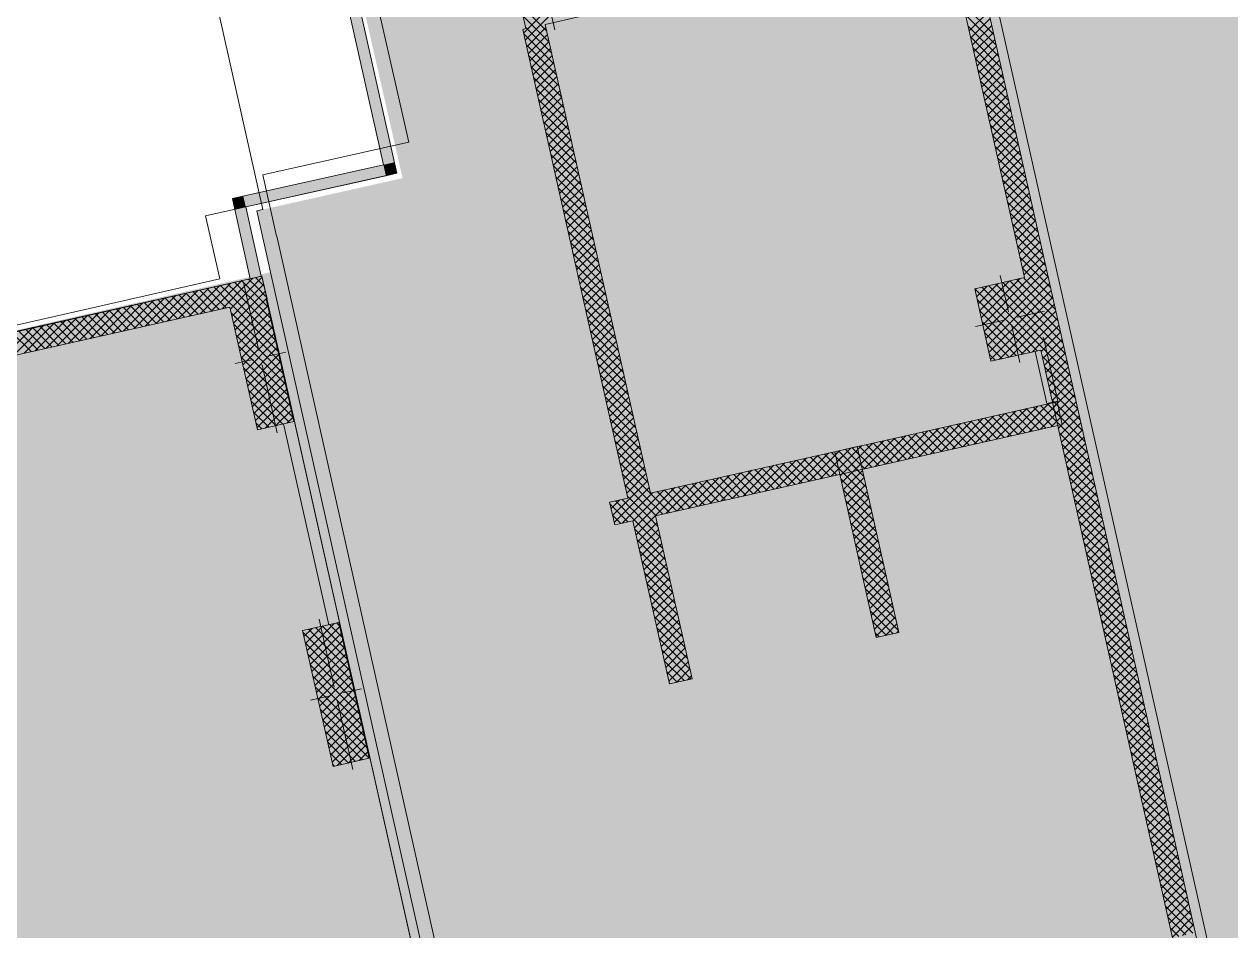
# Model space of a CAD drawing. Header units: centimetres. Extents: x -6559 to 4488, y -7535 to 372.
# Drawn here: x 150 to 1443, y -5470 to -4498 of the extents above; entities that cross this region are included whole.
import ezdxf

# ---------------------------------------------------------------- set-up
doc = ezdxf.new("R2010")
doc.units = ezdxf.units.CM
for name, color, linetype, true_color in [('PDF_ - Muret e reja', 7, 'Continuous', 0xff6600), ('PDF_A - Fill Zone', 7, 'Continuous', 0x999999), ('PDF_A - Pllaka mbi bodrum', 7, 'Continuous', 0x7f7f7f), ('PDF_A - Pllaka Themel', 7, 'Continuous', 0x7f7f7f), ('PDF_A -Polyline', 7, 'Continuous', 0x7f7f7f), ('PDF_A4 - Pllaka Suterenit', 7, 'Continuous', 0x7f7f7f)]:
    doc.layers.add(name, color=color, linetype=linetype, true_color=true_color)
doc.layers.add('PDF_A - Muret', color=7, linetype='Continuous')
doc.layers.add('PDF_A - Shtyllat', color=7, linetype='Continuous')

msp = doc.modelspace()

# ---------------------------------------------------------------- hatches: boundary and pattern name
at = {"layer": 'PDF_ - Muret e reja', "transparency": 33554559}
msp.add_hatch(color=7, dxfattribs=at).paths.add_polyline_path([(1244.1, -4846.6), (1241.4, -4834.5), (1242.2, -4834.3), (1257.6, -4902.2), (1245.9, -4904.8), (1233.3, -4849)])
at = {"layer": 'PDF_A - Fill Zone', "true_color": 0xfafafa, "transparency": 33554559}
msp.add_hatch(color=7, dxfattribs=at).paths.add_polyline_path([(-1651.8, -6859.2), (-1993.6, -5313.4), (413.9, -4764.1), (398.9, -4698.5), (555.3, -4663.4), (229.2, -3233.4), (2066.5, -2821.1), (2844.7, -6289), (855.9, -6735), (762, -6317)])
at = {"layer": 'PDF_A - Muret', "transparency": 33554559}
for points in [[(1139.4, -4401.8), (1163.7, -4396.4), (1418, -5530.2), (1404.9, -5472), (1380.6, -5477.4), (1239.4, -4847.6), (1244.1, -4846.6), (1226.7, -4768.9), (1222, -4770)], [(-263.1, -4918.2), (404.5, -4768.3), (410, -4792.6), (409.2, -4792.8), (406, -4778.7), (367.2, -4787.4), (370.3, -4801.5), (-257.7, -4942.4)], [(421.2, -4846.2), (422, -4846), (496, -5175.7), (495.1, -5175.9), (487, -5139.4), (476.1, -5141.9), (427.8, -4926.7), (438.7, -4924.3)]]:
    msp.add_hatch(color=256, dxfattribs=at).paths.add_polyline_path(points)
at = {"layer": 'PDF_A - Pllaka Themel', "true_color": 0xbfbfbf, "transparency": 33554559}
msp.add_hatch(color=9, dxfattribs=at).paths.add_polyline_path([(478.9, -548.1), (1202.6, -548.1), (1202.6, 9), (1814.4, 9), (1814.4, -886.7), (1180.4, -886.7), (1182, -1526), (1116.5, -1540.7), (1125.2, -1579.5), (1092, -1586.9), (1187.6, -2013.5), (1302.8, -2528.7), (1392.9, -2931.5), (1368.6, -2936.9), (1391.3, -3037.8), (1455.8, -3023.3), (1716.6, -4186.2), (2129.1, -6022.8), (2174.8, -6012.5), (2260.4, -6393.3), (1623.3, -6536.3), (1514.6, -6051.8), (779.4, -6216.8), (673.8, -5720.2), (1385.3, -5560.6), (1387.4, -5560.1), (1389.5, -5559.5), (1391.6, -5558.8), (1393.6, -5558), (1395.6, -5557.2), (1397.6, -5556.2), (1399.5, -5555.2), (1401.3, -5554.1), (1403.1, -5552.9), (1404.9, -5551.6), (1406.6, -5550.3), (1408.2, -5548.8), (1409.8, -5547.3), (1411.3, -5545.8), (1412.7, -5544.1), (1414.1, -5542.4), (1415.3, -5540.7), (1416.5, -5538.9), (1417.7, -5537), (1418.7, -5535.1), (1419.6, -5533.1), (1420.5, -5531.2), (1421.3, -5529.1), (1422, -5527.1), (1422.5, -5525), (1423, -5522.9), (1423.4, -5520.7), (1423.7, -5518.6), (1423.9, -5516.4), (1424, -5514.3), (1424.1, -5512.1), (1424, -5509.9), (1423.8, -5507.8), (1423.5, -5505.6), (1423.2, -5503.5), (1422.7, -5501.3), (1167, -4364.6), (1165.9, -4363.6), (1164.7, -4362.7), (1163.5, -4361.8), (1162.3, -4361.1), (1161, -4360.4), (1159.6, -4359.8), (1158.2, -4359.2), (1156.8, -4358.8), (1155.4, -4358.5), (1153.9, -4358.2), (1152.4, -4358.1), (1036.1, -3839.9), (1025.3, -3791.4), (882.4, -3151.9), (935, -3140.1), (912.4, -3039.3), (859.9, -3051.1), (491.3, -1408.6), (491.3, -1065.4), (478.9, -1065.4)])
at = {"layer": 'PDF_A - Shtyllat', "true_color": 0x7f7f7f, "transparency": 33554559}
msp.add_hatch(color=8, dxfattribs=at).paths.add_polyline_path([(670.1, -4425.6), (728.3, -4412.5), (745.8, -4490.2), (708.2, -4498.6), (687.5, -4503.2)])

# ---------------------------------------------------------------- linework, layer by layer
at = {"layer": 'PDF_ - Muret e reja', "lineweight": 0}
for points in [[(1242.2, -4834.3), (1241.4, -4834.5)], [(1257.6, -4902.2), (1242.2, -4834.3)], [(1233.3, -4849), (1245.9, -4904.8)], [(1245.9, -4904.8), (1257.6, -4902.2)]]:
    msp.add_lwpolyline(points, dxfattribs=at)
at = {"layer": 'PDF_A - Fill Zone', "color": 7, "true_color": 0xfafafa, "transparency": 33554559}
msp.add_solid([(154.2, -5297.2), (505.5, -5218.4), (264.6, -5789.1), (615.1, -5706.6)], dxfattribs=at)
at = {"layer": 'PDF_A - Muret', "lineweight": 0}
for points in [[(218.7, -3240.8), (534.7, -4649.1)], [(549, -4658.2), (230.4, -3238.2)], [(1418, -5530.2), (1163.7, -4396.4)], [(1139.4, -4401.8), (1222, -4770)], [(1189.1, -4509.6), (1156.2, -4476.8)], [(1162.7, -4505.6), (1183.5, -4484.8)], [(686.5, -4515.4), (701.9, -4500)], [(709.9, -4506), (703.5, -4499.6)], [(820.9, -5000.8), (708.2, -4498.6)], [(1191.7, -4521.4), (1158.9, -4488.6)], [(1194.4, -4533.2), (1161.5, -4500.4)], [(1164.4, -4513.1), (1185.2, -4492.3)], [(1166, -4520.5), (1186.8, -4499.7)], [(687.5, -4503.2), (684, -4504)], [(684, -4504), (796.7, -5006.3)], [(684.8, -4507.9), (690.1, -4502.6)], [(717.8, -4541.4), (685, -4508.5)], [(688.2, -4522.9), (709, -4502)], [(715.2, -4529.6), (688.6, -4503)], [(689.9, -4530.3), (710.7, -4509.5)], [(712.5, -4517.8), (696.1, -4501.3)], [(1197, -4545), (1164.1, -4512.1)], [(1167.7, -4528), (1188.5, -4507.2)], [(720.5, -4553.1), (687.6, -4520.3)], [(691.5, -4537.8), (712.4, -4517)], [(693.2, -4545.3), (714, -4524.4)], [(1199.6, -4556.8), (1166.8, -4523.9)], [(1169.4, -4535.5), (1190.2, -4514.7)], [(1171.1, -4542.9), (1191.9, -4522.1)], [(723.1, -4564.9), (690.3, -4532.1)], [(694.9, -4552.7), (715.7, -4531.9)], [(696.6, -4560.2), (717.4, -4539.4)], [(1202.3, -4568.6), (1169.4, -4535.7)], [(1172.7, -4550.4), (1193.5, -4529.6)], [(1174.4, -4557.9), (1195.2, -4537.1)], [(725.8, -4576.7), (692.9, -4543.9)], [(698.3, -4567.7), (719.1, -4546.8)], [(1204.9, -4580.4), (1172.1, -4547.5)], [(1176.1, -4565.4), (1196.9, -4544.5)], [(1177.8, -4572.8), (1198.6, -4552)], [(728.4, -4588.5), (695.6, -4555.7)], [(699.9, -4575.1), (720.7, -4554.3)], [(701.6, -4582.6), (722.4, -4561.8)], [(1207.6, -4592.2), (1174.7, -4559.3)], [(1179.4, -4580.3), (1200.2, -4559.5)], [(731.1, -4600.3), (698.2, -4567.4)], [(703.3, -4590.1), (724.1, -4569.3)], [(705, -4597.5), (725.8, -4576.7)], [(1210.2, -4603.9), (1177.4, -4571.1)], [(1181.1, -4587.8), (1201.9, -4566.9)], [(1182.8, -4595.2), (1203.6, -4574.4)], [(733.7, -4612.1), (700.9, -4579.2)], [(736.4, -4623.9), (703.5, -4591)], [(706.6, -4605), (727.4, -4584.2)], [(1212.9, -4615.7), (1180, -4582.9)], [(1184.5, -4602.7), (1205.3, -4581.9)], [(1186.1, -4610.2), (1207, -4589.3)], [(739, -4635.7), (706.1, -4602.8)], [(708.3, -4612.5), (729.1, -4591.7)], [(710, -4619.9), (730.8, -4599.1)], [(1215.5, -4627.5), (1182.7, -4594.7)], [(1187.8, -4617.6), (1208.6, -4596.8)], [(1189.5, -4625.1), (1210.3, -4604.3)], [(741.7, -4647.5), (708.8, -4614.6)], [(711.7, -4627.4), (732.5, -4606.6)], [(713.3, -4634.9), (734.2, -4614.1)], [(1218.2, -4639.3), (1185.3, -4606.5)], [(1191.2, -4632.6), (1212, -4611.8)], [(744.3, -4659.3), (711.4, -4626.4)], [(715, -4642.4), (735.8, -4621.5)], [(716.7, -4649.8), (737.5, -4629)], [(1220.8, -4651.1), (1187.9, -4618.2)], [(1223.4, -4662.9), (1190.6, -4630)], [(1192.8, -4640), (1213.6, -4619.2)], [(1194.5, -4647.5), (1215.3, -4626.7)], [(746.9, -4671), (714.1, -4638.2)], [(718.4, -4657.3), (739.2, -4636.5)], [(1226.1, -4674.7), (1193.2, -4641.8)], [(1196.2, -4655), (1217, -4634.2)], [(1197.9, -4662.5), (1218.7, -4641.6)], [(534.7, -4649.1), (372.9, -4685.2)], [(749.6, -4682.8), (716.7, -4650)], [(720, -4664.8), (740.9, -4643.9)], [(721.7, -4672.2), (742.5, -4651.4)], [(1228.7, -4686.5), (1195.9, -4653.6)], [(1199.5, -4669.9), (1220.4, -4649.1)], [(387.2, -4694.2), (537.4, -4660.8)], [(549, -4658.2), (537.4, -4660.8)], [(752.2, -4694.6), (719.4, -4661.8)], [(723.4, -4679.7), (744.2, -4658.9)], [(725.1, -4687.2), (745.9, -4666.3)], [(1231.4, -4698.3), (1198.5, -4665.4)], [(1201.2, -4677.4), (1222, -4656.6)], [(1202.9, -4684.9), (1223.7, -4664)], [(754.9, -4706.4), (722, -4673.6)], [(726.7, -4694.6), (747.6, -4673.8)], [(728.4, -4702.1), (749.2, -4681.3)], [(1234, -4710), (1201.2, -4677.2)], [(1204.6, -4692.3), (1225.4, -4671.5)], [(1206.2, -4699.8), (1227.1, -4679)], [(372.9, -4685.2), (375.5, -4696.8)], [(403.7, -4768.5), (387.2, -4694.2)], [(757.5, -4718.2), (724.7, -4685.3)], [(730.1, -4709.6), (750.9, -4688.7)], [(1236.7, -4721.8), (1203.8, -4689)], [(1207.9, -4707.3), (1228.7, -4686.5)], [(1209.6, -4714.7), (1230.4, -4693.9)], [(375.5, -4696.8), (392.1, -4771.1)], [(760.2, -4730), (727.3, -4697.1)], [(731.8, -4717), (752.6, -4696.2)], [(733.4, -4724.5), (754.3, -4703.7)], [(1239.3, -4733.6), (1206.4, -4700.8)], [(1211.3, -4722.2), (1232.1, -4701.4)], [(762.8, -4741.8), (730, -4708.9)], [(765.5, -4753.6), (732.6, -4720.7)], [(735.1, -4732), (755.9, -4711.2)], [(736.8, -4739.4), (757.6, -4718.6)], [(1241.9, -4745.4), (1209.1, -4712.6)], [(1212.9, -4729.7), (1233.8, -4708.9)], [(1214.6, -4737.2), (1235.4, -4716.3)], [(768.1, -4765.4), (735.2, -4732.5)], [(738.5, -4746.9), (759.3, -4726.1)], [(740.1, -4754.4), (761, -4733.6)], [(1244.6, -4757.2), (1211.7, -4724.3)], [(1216.3, -4744.6), (1237.1, -4723.8)], [(1218, -4752.1), (1238.8, -4731.3)], [(770.7, -4777.2), (737.9, -4744.3)], [(741.8, -4761.8), (762.6, -4741)], [(1247.2, -4769), (1214.4, -4736.1)], [(1219.6, -4759.6), (1240.5, -4738.7)], [(1221.3, -4767), (1242.1, -4746.2)], [(773.4, -4789), (740.5, -4756.1)], [(743.5, -4769.3), (764.3, -4748.5)], [(745.2, -4776.8), (766, -4756)], [(1249.9, -4780.8), (1217, -4747.9)], [(1227.1, -4770.4), (1243.8, -4753.7)], [(404.5, -4768.3), (-263.1, -4918.2)], [(381, -4784.3), (394.8, -4770.5)], [(399, -4780.3), (390.2, -4771.6)], [(403.7, -4768.5), (392.1, -4771.1)], [(392.8, -4781.7), (404.8, -4769.6)], [(407, -4779.2), (397.7, -4769.9)], [(410, -4792.6), (404.5, -4768.3)], [(776, -4800.7), (743.2, -4767.9)], [(746.9, -4784.3), (767.7, -4763.4)], [(748.5, -4791.7), (769.4, -4770.9)], [(1252.5, -4792.6), (1219.7, -4759.7)], [(1228.7, -4777.9), (1245.5, -4761.1)], [(1230.4, -4785.4), (1247.2, -4768.6)], [(303, -4816.6), (335.9, -4783.8)], [(314.8, -4814), (347.6, -4781.1)], [(326.6, -4811.3), (359.4, -4778.5)], [(351.3, -4805.8), (330.5, -4785)], [(358.8, -4804.1), (337.9, -4783.3)], [(338.4, -4808.7), (371.2, -4775.8)], [(366.2, -4802.4), (345.4, -4781.6)], [(369.2, -4796.2), (352.9, -4779.9)], [(369.1, -4787), (360.3, -4778.3)], [(376.5, -4785.3), (367.8, -4776.6)], [(369.2, -4787), (383, -4773.2)], [(384, -4783.6), (375.3, -4774.9)], [(391.5, -4782), (382.7, -4773.2)], [(404.6, -4779), (406.5, -4777.1)], [(407.5, -4785.3), (408.2, -4784.6)], [(778.7, -4812.5), (745.8, -4779.7)], [(750.2, -4799.2), (771, -4778.4)], [(1255.2, -4804.3), (1228.7, -4777.9)], [(1232.1, -4792.8), (1248.8, -4776.1)], [(1233.8, -4800.3), (1250.5, -4783.6)], [(244, -4829.8), (276.9, -4797)], [(255.8, -4827.2), (288.7, -4794.3)], [(267.6, -4824.6), (300.5, -4791.7)], [(291.5, -4819.2), (270.7, -4798.4)], [(299, -4817.5), (278.2, -4796.7)], [(279.4, -4821.9), (312.3, -4789)], [(306.5, -4815.8), (285.7, -4795)], [(291.2, -4819.3), (324.1, -4786.4)], [(313.9, -4814.2), (293.1, -4793.3)], [(321.4, -4812.5), (300.6, -4791.7)], [(328.9, -4810.8), (308.1, -4790)], [(336.3, -4809.1), (315.5, -4788.3)], [(343.8, -4807.5), (323, -4786.6)], [(350.2, -4806), (367.5, -4788.7)], [(361.9, -4803.4), (369.2, -4796.2)], [(409.6, -4790.9), (408.5, -4789.8)], [(409.2, -4792.7), (409.9, -4792)], [(409.2, -4792.8), (410, -4792.6)], [(781.3, -4824.3), (748.5, -4791.5)], [(751.9, -4806.7), (772.7, -4785.8)], [(753.6, -4814.1), (774.4, -4793.3)], [(1257.8, -4816.1), (1231.4, -4789.7)], [(1235.4, -4807.8), (1252.2, -4791)], [(-257.7, -4942.4), (370.3, -4801.5)], [(185.1, -4843.1), (217.9, -4810.2)], [(196.9, -4840.4), (229.7, -4807.6)], [(208.7, -4837.8), (241.5, -4804.9)], [(239.3, -4830.9), (218.4, -4810.1)], [(220.5, -4835.1), (253.3, -4802.3)], [(246.7, -4829.2), (225.9, -4808.4)], [(232.2, -4832.5), (265.1, -4799.6)], [(254.2, -4827.6), (233.4, -4806.7)], [(261.7, -4825.9), (240.8, -4805.1)], [(269.1, -4824.2), (248.3, -4803.4)], [(276.6, -4822.5), (255.8, -4801.7)], [(284.1, -4820.9), (263.3, -4800)], [(784, -4836.1), (751.1, -4803.3)], [(755.2, -4821.6), (776.1, -4800.8)], [(756.9, -4829.1), (777.7, -4808.2)], [(1260.4, -4827.9), (1234, -4801.5)], [(1237.1, -4815.2), (1253.9, -4798.5)], [(1238.8, -4822.7), (1255.5, -4806)], [(126.1, -4856.3), (159, -4823.4)], [(137.9, -4853.7), (170.8, -4820.8)], [(149.7, -4851), (182.6, -4818.1)], [(179.5, -4844.3), (158.7, -4823.5)], [(161.5, -4848.4), (194.4, -4815.5)], [(187, -4842.6), (166.2, -4821.8)], [(173.3, -4845.7), (206.2, -4812.9)], [(194.4, -4841), (173.6, -4820.2)], [(201.9, -4839.3), (181.1, -4818.5)], [(209.4, -4837.6), (188.6, -4816.8)], [(216.9, -4835.9), (196, -4815.1)], [(224.3, -4834.3), (203.5, -4813.4)], [(231.8, -4832.6), (211, -4811.8)], [(786.6, -4847.9), (753.8, -4815)], [(758.6, -4836.5), (779.4, -4815.7)], [(760.3, -4844), (781.1, -4823.2)], [(1263.1, -4839.7), (1236.7, -4813.3)], [(1240.5, -4830.2), (1257.2, -4813.4)], [(1242.1, -4837.6), (1258.9, -4820.9)], [(157.1, -4849.3), (136.3, -4828.5)], [(164.6, -4847.7), (143.8, -4826.9)], [(172, -4846), (151.2, -4825.2)], [(789.3, -4859.7), (756.4, -4826.8)], [(761.9, -4851.5), (782.8, -4830.7)], [(1265.7, -4851.5), (1239.3, -4825.1)], [(1241.4, -4856.7), (1262.2, -4835.8)], [(1268.4, -4863.3), (1242, -4836.9)], [(1243.8, -4845.1), (1260.6, -4828.4)], [(422, -4846), (421.2, -4846.2)], [(496, -5175.7), (422, -4846)], [(791.9, -4871.5), (759.1, -4838.6)], [(763.6, -4858.9), (784.4, -4838.1)], [(765.3, -4866.4), (786.1, -4845.6)], [(1239.4, -4847.6), (1380.6, -5477.4)], [(1239.7, -4849.2), (1241.9, -4847.1)], [(1271, -4875.1), (1242.8, -4846.9)], [(1243.1, -4864.1), (1263.9, -4843.3)], [(794.6, -4883.3), (761.7, -4850.4)], [(797.2, -4895.1), (764.4, -4862.2)], [(767, -4873.9), (787.8, -4853.1)], [(768.6, -4881.3), (789.5, -4860.5)], [(1273.7, -4886.9), (1240.8, -4854)], [(1244.8, -4871.6), (1265.6, -4850.8)], [(1246.4, -4879.1), (1267.3, -4858.3)], [(799.9, -4906.9), (767, -4874)], [(770.3, -4888.8), (791.1, -4868)], [(772, -4896.3), (792.8, -4875.5)], [(1276.3, -4898.7), (1243.5, -4865.8)], [(1248.1, -4886.5), (1268.9, -4865.7)], [(1249.8, -4894), (1270.6, -4873.2)], [(802.5, -4918.6), (769.6, -4885.8)], [(773.7, -4903.7), (794.5, -4882.9)], [(1279, -4910.4), (1246.1, -4877.6)], [(1251.5, -4901.5), (1272.3, -4880.7)], [(1253.1, -4908.9), (1274, -4888.1)], [(805.1, -4930.4), (772.3, -4897.6)], [(775.4, -4911.2), (796.2, -4890.4)], [(777, -4918.7), (797.8, -4897.9)], [(1281.6, -4922.2), (1248.7, -4889.4)], [(1284.2, -4934), (1251.4, -4901.2)], [(1254.8, -4916.4), (1275.6, -4895.6)], [(807.8, -4942.2), (774.9, -4909.4)], [(778.7, -4926.2), (799.5, -4905.3)], [(780.4, -4933.6), (801.2, -4912.8)], [(1256.8, -4903), (820.9, -5000.8)], [(1179.7, -4945.8), (1212.6, -4912.9)], [(1191.5, -4943.2), (1224.3, -4910.3)], [(1203.3, -4940.5), (1236.1, -4907.7)], [(1229.9, -4934.5), (1209.1, -4913.7)], [(1215.1, -4937.9), (1247.9, -4905)], [(1237.4, -4932.9), (1216.6, -4912)], [(1244.8, -4931.2), (1224, -4910.4)], [(1226.9, -4935.2), (1257.2, -4904.9)], [(1252.3, -4929.5), (1231.5, -4908.7)], [(1238.6, -4932.6), (1258.9, -4912.4)], [(1259.8, -4927.8), (1239, -4907)], [(1260.4, -4919.3), (1246.4, -4905.3)], [(1257.8, -4907.6), (1253.9, -4903.7)], [(1286.9, -4945.8), (1254, -4913)], [(1256.5, -4923.9), (1277.3, -4903.1)], [(1262.2, -4927.3), (1256.8, -4903)], [(1258.2, -4931.4), (1279, -4910.5)], [(427.8, -4926.7), (476.1, -5141.9)], [(810.4, -4954), (777.6, -4921.2)], [(782.1, -4941.1), (802.9, -4920.3)], [(826.4, -5025.1), (1262.2, -4927.3)], [(1120.8, -4959), (1153.6, -4926.2)], [(1132.5, -4956.4), (1165.4, -4923.5)], [(1144.3, -4953.7), (1177.2, -4920.9)], [(1170.1, -4947.9), (1149.3, -4927.1)], [(1156.1, -4951.1), (1189, -4918.2)], [(1177.6, -4946.3), (1156.8, -4925.5)], [(1185.1, -4944.6), (1164.3, -4923.8)], [(1167.9, -4948.4), (1200.8, -4915.6)], [(1192.6, -4942.9), (1171.7, -4922.1)], [(1200, -4941.2), (1179.2, -4920.4)], [(1207.5, -4939.6), (1186.7, -4918.8)], [(1215, -4937.9), (1194.1, -4917.1)], [(1222.4, -4936.2), (1201.6, -4915.4)], [(1250.4, -4929.9), (1260.5, -4919.8)], [(1289.5, -4957.6), (1256.7, -4924.7)], [(1259.8, -4938.8), (1280.7, -4918)], [(1261.5, -4946.3), (1282.3, -4925.5)], [(813.1, -4965.8), (780.2, -4932.9)], [(783.7, -4948.6), (804.5, -4927.7)], [(785.4, -4956), (806.2, -4935.2)], [(1061.8, -4972.3), (1094.7, -4939.4)], [(1073.6, -4969.6), (1106.5, -4936.8)], [(1085.4, -4967), (1118.2, -4934.1)], [(1110.4, -4961.4), (1089.6, -4940.5)], [(1117.9, -4959.7), (1097.1, -4938.9)], [(1097.2, -4964.3), (1130, -4931.5)], [(1125.3, -4958), (1104.5, -4937.2)], [(1109, -4961.7), (1141.8, -4928.8)], [(1132.8, -4956.3), (1112, -4935.5)], [(1140.3, -4954.6), (1119.5, -4933.8)], [(1147.8, -4953), (1126.9, -4932.2)], [(1155.2, -4951.3), (1134.4, -4930.5)], [(1162.7, -4949.6), (1141.9, -4928.8)], [(1292.2, -4969.4), (1259.3, -4936.5)], [(1263.2, -4953.8), (1284, -4932.9)], [(1264.9, -4961.2), (1285.7, -4940.4)], [(815.7, -4977.6), (782.9, -4944.7)], [(787.1, -4963.5), (807.9, -4942.7)], [(788.8, -4971), (809.6, -4950.1)], [(1002.8, -4985.5), (1035.7, -4952.6)], [(1014.6, -4982.8), (1047.5, -4950)], [(1042.6, -4951.1), (1018.4, -4956.5)], [(1020.8, -4967.5), (1035.7, -4952.6)], [(1026.4, -4980.2), (1059.3, -4947.3)], [(1058.1, -4973.1), (1037.3, -4952.3)], [(1044.5, -4959.5), (1037.3, -4952.3)], [(1038.2, -4977.6), (1071.1, -4944.7)], [(1087.3, -5150.1), (1042.6, -4951.1)], [(1065.6, -4971.4), (1044.8, -4950.6)], [(1050, -4974.9), (1082.9, -4942)], [(1073.1, -4969.7), (1052.2, -4948.9)], [(1080.5, -4968.1), (1059.7, -4947.2)], [(1088, -4966.4), (1067.2, -4945.6)], [(1095.5, -4964.7), (1074.7, -4943.9)], [(1102.9, -4963), (1082.1, -4942.2)], [(1294.8, -4981.2), (1262, -4948.3)], [(1266.5, -4968.7), (1287.4, -4947.9)], [(818.4, -4989.4), (785.5, -4956.5)], [(790.4, -4978.4), (811.2, -4957.6)], [(792.1, -4985.9), (812.9, -4965.1)], [(943.9, -4998.7), (976.8, -4965.9)], [(955.7, -4996.1), (988.5, -4963.2)], [(967.5, -4993.4), (1000.3, -4960.6)], [(998.4, -4986.5), (977.6, -4965.7)], [(979.3, -4990.8), (1012.1, -4957.9)], [(1005.8, -4984.8), (985, -4964)], [(991.1, -4988.1), (1023.9, -4955.3)], [(1013.3, -4983.1), (992.5, -4962.3)], [(1020.8, -4981.5), (1000, -4960.6)], [(1028.2, -4979.8), (1007.4, -4959)], [(1035.7, -4978.1), (1014.9, -4957.3)], [(1018.4, -4956.5), (1063, -5155.6)], [(1019.1, -4960), (1023.9, -4955.3)], [(1052.4, -4994.8), (1019.6, -4962)], [(1043.2, -4976.4), (1022.4, -4955.6)], [(1049.8, -4983.1), (1022.4, -4955.6)], [(1022.5, -4975), (1043.3, -4954.2)], [(1024.2, -4982.5), (1045, -4961.6)], [(1050.7, -4974.8), (1029.8, -4953.9)], [(1047.2, -4971.3), (1029.8, -4953.9)], [(1297.5, -4993), (1264.6, -4960.1)], [(1268.2, -4976.2), (1289, -4955.3)], [(1269.9, -4983.6), (1290.7, -4962.8)], [(820.7, -5000.9), (788.2, -4968.3)], [(793.8, -4993.4), (814.6, -4972.6)], [(884.9, -5011.9), (917.8, -4979.1)], [(896.7, -5009.3), (929.6, -4976.4)], [(908.5, -5006.7), (941.4, -4973.8)], [(938.6, -4999.9), (917.8, -4979.1)], [(920.3, -5004), (953.2, -4971.1)], [(946.1, -4998.2), (925.3, -4977.4)], [(932.1, -5001.4), (965, -4968.5)], [(953.6, -4996.6), (932.8, -4975.7)], [(961, -4994.9), (940.2, -4974.1)], [(968.5, -4993.2), (947.7, -4972.4)], [(976, -4991.5), (955.2, -4970.7)], [(983.4, -4989.9), (962.6, -4969)], [(990.9, -4988.2), (970.1, -4967.3)], [(1055.1, -5006.6), (1022.2, -4973.8)], [(1025.8, -4989.9), (1046.7, -4969.1)], [(1027.5, -4997.4), (1048.4, -4976.6)], [(1300.1, -5004.7), (1267.3, -4971.9)], [(1271.6, -4991.1), (1292.4, -4970.3)], [(1273.2, -4998.6), (1294.1, -4977.8)], [(813.2, -5002.6), (790.8, -4980.1)], [(805.8, -5004.2), (793.4, -4991.9)], [(795.5, -5000.8), (816.3, -4980)], [(799.9, -5005.5), (818, -4987.5)], [(826, -5025.2), (858.8, -4992.3)], [(837.8, -5022.5), (870.6, -4989.7)], [(849.6, -5019.9), (882.4, -4987)], [(861.4, -5017.2), (894.2, -4984.4)], [(886.3, -5011.6), (865.5, -4990.8)], [(893.8, -5010), (873, -4989.1)], [(873.1, -5014.6), (906, -4981.7)], [(901.3, -5008.3), (880.5, -4987.5)], [(908.8, -5006.6), (887.9, -4985.8)], [(916.2, -5004.9), (895.4, -4984.1)], [(923.7, -5003.3), (902.9, -4982.4)], [(931.2, -5001.6), (910.3, -4980.8)], [(1057.7, -5018.4), (1024.9, -4985.6)], [(1029.2, -5004.8), (1050, -4984)], [(1030.9, -5012.3), (1051.7, -4991.5)], [(1302.8, -5016.5), (1269.9, -4983.7)], [(1274.9, -5006), (1295.7, -4985.2)], [(782.1, -5032.5), (811.7, -5002.9)], [(790.6, -5033.1), (823.5, -5000.3)], [(798.3, -5005.9), (796.1, -5003.7)], [(802.4, -5030.5), (835.3, -4997.6)], [(826.6, -5025), (805.8, -5004.2)], [(811.7, -5002.9), (819.6, -4995)], [(834.1, -5023.4), (813.2, -5002.6)], [(814.2, -5027.8), (847.1, -4995)], [(841.5, -5021.7), (820.7, -5000.9)], [(849, -5020), (828.2, -4999.2)], [(856.5, -5018.3), (835.7, -4997.5)], [(863.9, -5016.7), (843.1, -4995.8)], [(871.4, -5015), (850.6, -4994.2)], [(878.9, -5013.3), (858.1, -4992.5)], [(1060.4, -5030.2), (1027.5, -4997.4)], [(1032.6, -5019.8), (1053.4, -4999)], [(1305.4, -5028.3), (1272.5, -4995.5)], [(1276.6, -5013.5), (1297.4, -4992.7)], [(1278.3, -5021), (1299.1, -5000.2)], [(796.7, -5006.3), (777.2, -5010.6)], [(777.2, -5010.6), (782.7, -5034.9)], [(796.7, -5031.7), (777.7, -5012.7)], [(778.8, -5017.5), (788.1, -5008.2)], [(780.4, -5025), (799.9, -5005.5)], [(804.2, -5030.1), (783.4, -5009.3)], [(811.7, -5028.4), (790.8, -5007.6)], [(819.1, -5026.7), (798.3, -5005.9)], [(1063, -5042), (1030.2, -5009.1)], [(1034.2, -5027.3), (1055.1, -5006.4)], [(1035.9, -5034.7), (1056.7, -5013.9)], [(1308, -5040.1), (1275.2, -5007.3)], [(1279.9, -5028.5), (1300.8, -5007.6)], [(1281.6, -5035.9), (1302.4, -5015.1)], [(789.3, -5033.4), (780.3, -5024.5)], [(782.7, -5034.9), (802.1, -5030.5)], [(802.1, -5030.5), (841.3, -5205.3)], [(802.2, -5030.7), (802.4, -5030.5)], [(803.8, -5038.2), (814.2, -5027.8)], [(834.2, -5060.1), (804.2, -5030.1)], [(805.5, -5045.7), (826, -5025.2)], [(831.6, -5048.3), (811.7, -5028.4)], [(829, -5036.5), (819.1, -5026.7)], [(865.6, -5199.9), (826.4, -5025.1)], [(1065.7, -5053.8), (1032.8, -5020.9)], [(1037.6, -5042.2), (1058.4, -5021.4)], [(1039.3, -5049.7), (1060.1, -5028.8)], [(1310.7, -5051.9), (1277.8, -5019)], [(1313.3, -5063.7), (1280.5, -5030.8)], [(1283.3, -5043.4), (1304.1, -5022.6)], [(1285, -5050.9), (1305.8, -5030)], [(836.9, -5071.9), (804, -5039.1)], [(807.2, -5053.1), (828, -5032.3)], [(808.9, -5060.6), (829.7, -5039.8)], [(1068.3, -5065.6), (1035.5, -5032.7)], [(1040.9, -5057.1), (1061.8, -5036.3)], [(1042.6, -5064.6), (1063.4, -5043.8)], [(1316, -5075.5), (1283.1, -5042.6)], [(1286.6, -5058.3), (1307.5, -5037.5)], [(839.5, -5083.7), (806.7, -5050.8)], [(810.5, -5068.1), (831.4, -5047.2)], [(812.2, -5075.5), (833, -5054.7)], [(1071, -5077.4), (1038.1, -5044.5)], [(1073.6, -5089.2), (1040.8, -5056.3)], [(1044.3, -5072.1), (1065.1, -5051.3)], [(1318.6, -5087.3), (1285.8, -5054.4)], [(1288.3, -5065.8), (1309.1, -5045)], [(1290, -5073.3), (1310.8, -5052.5)], [(842.2, -5095.5), (809.3, -5062.6)], [(813.9, -5083), (834.7, -5062.2)], [(815.6, -5090.5), (836.4, -5069.6)], [(1076.3, -5101), (1043.4, -5068.1)], [(1046, -5079.5), (1066.8, -5058.7)], [(1047.6, -5087), (1068.5, -5066.2)], [(1321.3, -5099.1), (1288.4, -5066.2)], [(1291.7, -5080.7), (1312.5, -5059.9)], [(1293.3, -5088.2), (1314.2, -5067.4)], [(844.8, -5107.3), (812, -5074.4)], [(817.2, -5097.9), (838.1, -5077.1)], [(1078.9, -5112.7), (1046, -5079.9)], [(1049.3, -5094.5), (1070.1, -5073.7)], [(1051, -5101.9), (1071.8, -5081.1)], [(1323.9, -5110.8), (1291, -5078)], [(1295, -5095.7), (1315.8, -5074.9)], [(1296.7, -5103.2), (1317.5, -5082.3)], [(847.5, -5119.1), (814.6, -5086.2)], [(818.9, -5105.4), (839.7, -5084.6)], [(820.6, -5112.9), (841.4, -5092)], [(1081.5, -5124.5), (1048.7, -5091.7)], [(1052.7, -5109.4), (1073.5, -5088.6)], [(1326.5, -5122.6), (1293.7, -5089.8)], [(1298.4, -5110.6), (1319.2, -5089.8)], [(850.1, -5130.9), (817.3, -5098)], [(822.3, -5120.3), (843.1, -5099.5)], [(823.9, -5127.8), (844.8, -5107)], [(1084.2, -5136.3), (1051.3, -5103.5)], [(1054.3, -5116.9), (1075.2, -5096.1)], [(1056, -5124.4), (1076.8, -5103.5)], [(1329.2, -5134.4), (1296.3, -5101.6)], [(1300, -5118.1), (1320.9, -5097.3)], [(1301.7, -5125.6), (1322.5, -5104.7)], [(852.8, -5142.7), (819.9, -5109.8)], [(855.4, -5154.5), (822.6, -5121.6)], [(825.6, -5135.3), (846.4, -5114.5)], [(1086.8, -5148.1), (1054, -5115.3)], [(1057.7, -5131.8), (1078.5, -5111)], [(1059.4, -5139.3), (1080.2, -5118.5)], [(1331.8, -5146.2), (1299, -5113.4)], [(1303.4, -5133), (1324.2, -5112.2)], [(1305.1, -5140.5), (1325.9, -5119.7)], [(858.1, -5166.2), (825.2, -5133.4)], [(827.3, -5142.7), (848.1, -5121.9)], [(829, -5150.2), (849.8, -5129.4)], [(1081.1, -5151.5), (1056.6, -5127)], [(1061.1, -5146.8), (1081.9, -5125.9)], [(1062.7, -5154.2), (1083.5, -5133.4)], [(1334.5, -5158), (1301.6, -5125.1)], [(1306.7, -5148), (1327.6, -5127.1)], [(1308.4, -5155.4), (1329.2, -5134.6)], [(860.7, -5178), (827.8, -5145.2)], [(830.7, -5157.7), (851.5, -5136.9)], [(832.3, -5165.1), (853.1, -5144.3)], [(1073.6, -5153.2), (1059.3, -5138.8)], [(1072.7, -5153.4), (1085.2, -5140.9)], [(1337.1, -5169.8), (1304.3, -5136.9)], [(1310.1, -5162.9), (1330.9, -5142.1)], [(863.4, -5189.8), (830.5, -5157)], [(834, -5172.6), (854.8, -5151.8)], [(835.7, -5180.1), (856.5, -5159.3)], [(1066.2, -5154.9), (1061.9, -5150.6)], [(1063, -5155.6), (1087.3, -5150.1)], [(1084.5, -5150.8), (1086.9, -5148.3)], [(1339.8, -5181.6), (1306.9, -5148.7)], [(1342.4, -5193.4), (1309.6, -5160.5)], [(1311.8, -5170.4), (1332.6, -5149.6)], [(1313.4, -5177.8), (1334.3, -5157)], [(864.5, -5200.1), (833.1, -5168.8)], [(837.4, -5187.6), (858.2, -5166.7)], [(1345.1, -5205.1), (1312.2, -5172.3)], [(1315.1, -5185.3), (1335.9, -5164.5)], [(1316.8, -5192.8), (1337.6, -5172)], [(495.1, -5175.9), (496, -5175.7)], [(857, -5201.8), (835.8, -5180.5)], [(839, -5195), (859.8, -5174.2)], [(840.7, -5202.5), (861.5, -5181.7)], [(1347.7, -5216.9), (1314.8, -5184.1)], [(1318.5, -5200.2), (1339.3, -5179.4)], [(849.6, -5203.5), (838.4, -5192.3)], [(848.7, -5203.7), (863.2, -5189.1)], [(860.5, -5201), (864.9, -5196.6)], [(1350.3, -5228.7), (1317.5, -5195.9)], [(1320.1, -5207.7), (1341, -5186.9)], [(1321.8, -5215.2), (1342.6, -5194.4)], [(842.1, -5205.1), (841.1, -5204.1)], [(841.3, -5205.3), (865.6, -5199.9)], [(1353, -5240.5), (1320.1, -5207.7)], [(1323.5, -5222.7), (1344.3, -5201.8)], [(1325.2, -5230.1), (1346, -5209.3)], [(1355.6, -5252.3), (1322.8, -5219.4)], [(1326.8, -5237.6), (1347.7, -5216.8)], [(1328.5, -5245.1), (1349.3, -5224.3)], [(1358.3, -5264.1), (1325.4, -5231.2)], [(1330.2, -5252.5), (1351, -5231.7)], [(1360.9, -5275.9), (1328.1, -5243)], [(1331.9, -5260), (1352.7, -5239.2)], [(1333.5, -5267.5), (1354.4, -5246.7)], [(1363.6, -5287.7), (1330.7, -5254.8)], [(1335.2, -5274.9), (1356, -5254.1)], [(1336.9, -5282.4), (1357.7, -5261.6)], [(1366.2, -5299.5), (1333.3, -5266.6)], [(1338.6, -5289.9), (1359.4, -5269.1)], [(1340.2, -5297.4), (1361.1, -5276.5)], [(1368.8, -5311.2), (1336, -5278.4)], [(1341.9, -5304.8), (1362.7, -5284)], [(1371.5, -5323), (1338.6, -5290.2)], [(1374.1, -5334.8), (1341.3, -5302)], [(1343.6, -5312.3), (1364.4, -5291.5)], [(1345.3, -5319.8), (1366.1, -5298.9)], [(1376.8, -5346.6), (1343.9, -5313.8)], [(1346.9, -5327.2), (1367.8, -5306.4)], [(1348.6, -5334.7), (1369.4, -5313.9)], [(1379.4, -5358.4), (1346.6, -5325.5)], [(1350.3, -5342.2), (1371.1, -5321.3)], [(1382.1, -5370.2), (1349.2, -5337.3)], [(1352, -5349.6), (1372.8, -5328.8)], [(1353.6, -5357.1), (1374.5, -5336.3)], [(1384.7, -5382), (1351.9, -5349.1)], [(1355.3, -5364.6), (1376.1, -5343.8)], [(1357, -5372.1), (1377.8, -5351.2)], [(1387.4, -5393.8), (1354.5, -5360.9)], [(1358.7, -5379.5), (1379.5, -5358.7)], [(1360.3, -5387), (1381.2, -5366.2)], [(1390, -5405.5), (1357.1, -5372.7)], [(1362, -5394.5), (1382.8, -5373.6)], [(1392.6, -5417.3), (1359.8, -5384.5)], [(1363.7, -5401.9), (1384.5, -5381.1)], [(1365.4, -5409.4), (1386.2, -5388.6)], [(1395.3, -5429.1), (1362.4, -5396.3)], [(1367, -5416.9), (1387.9, -5396)], [(1368.7, -5424.3), (1389.5, -5403.5)], [(1397.9, -5440.9), (1365.1, -5408.1)], [(1370.4, -5431.8), (1391.2, -5411)], [(1372.1, -5439.3), (1392.9, -5418.5)], [(1400.6, -5452.7), (1367.7, -5419.8)], [(1403.2, -5464.5), (1370.4, -5431.6)], [(1373.7, -5446.7), (1394.6, -5425.9)], [(1402.2, -5472.6), (1373, -5443.4)], [(1375.4, -5454.2), (1396.2, -5433.4)], [(1377.1, -5461.7), (1397.9, -5440.9)], [(1394.7, -5474.3), (1375.6, -5455.2)], [(1378.8, -5469.2), (1399.6, -5448.3)], [(1380.4, -5476.6), (1401.3, -5455.8)], [(1387.2, -5475.9), (1378.3, -5467)], [(1391.1, -5475.1), (1402.9, -5463.3)]]:
    msp.add_lwpolyline(points, dxfattribs=at)
at = {"layer": 'PDF_A - Muret', "transparency": 33554559}
for points in [[(230.4, -3238.2), (546.4, -4646.5), (218.7, -3240.8), (534.7, -4649.1)], [(796.7, -5006.3), (684, -4504), (820.9, -5000.8), (708.2, -4498.6)], [(534.7, -4649.1), (537.4, -4660.8), (384.6, -4682.6), (387.2, -4694.2)], [(534.7, -4649.1), (546.4, -4646.5), (549, -4658.2)], [(534.7, -4649.1), (549, -4658.2), (537.4, -4660.8)], [(372.9, -4685.2), (384.6, -4682.6), (387.2, -4694.2)], [(387.2, -4694.2), (375.5, -4696.8), (372.9, -4685.2)], [(375.5, -4696.8), (387.2, -4694.2), (392.1, -4771.1), (403.7, -4768.5)], [(782.7, -5034.9), (777.2, -5010.6), (1262.2, -4927.3), (1256.8, -4903)], [(1018.4, -4956.5), (1042.6, -4951.1), (1063, -5155.6), (1087.3, -5150.1)], [(841.3, -5205.3), (802.1, -5030.5), (865.6, -5199.9), (826.4, -5025.1)]]:
    msp.add_solid(points, dxfattribs=at)
at = {"layer": 'PDF_A - Pllaka mbi bodrum', "lineweight": 0}
for points in [[(549, -4658.2), (230.4, -3238.2)], [(344.2, -4703.8), (549, -4658.2)], [(359.3, -4771.4), (344.2, -4703.8)], [(-1998.4, -5307.9), (359.3, -4771.4)]]:
    msp.add_lwpolyline(points, dxfattribs=at)
at = {"layer": 'PDF_A - Pllaka Themel', "lineweight": 0}
msp.add_lwpolyline([(1422.7, -5501.3), (1167, -4364.6)], dxfattribs=at)
at = {"layer": 'PDF_A - Shtyllat', "lineweight": 0}
for points in [[(670.1, -4425.6), (687.5, -4503.2)], [(690.1, -4502.6), (737.9, -4454.9)], [(701.9, -4500), (739.5, -4462.4)], [(709.7, -4465.6), (718.4, -4504.5)], [(703.5, -4499.6), (681.8, -4477.9)], [(696.1, -4501.3), (684.5, -4489.7)], [(708.2, -4498.6), (745.8, -4490.2)], [(688.6, -4503), (687.1, -4501.5)], [(1222, -4770), (1168.5, -4782)], [(1175.4, -4812.9), (1217.3, -4771)], [(1204.6, -4806.5), (1195.9, -4767.7)], [(1225, -4783.3), (1213.5, -4771.9)], [(1222.3, -4771.5), (1221, -4770.2)], [(1228.7, -4777.9), (1222.3, -4771.5)], [(1223, -4774.5), (1227.1, -4770.4)], [(369.2, -4796.2), (381, -4784.3)], [(373.7, -4800.7), (392.8, -4781.7)], [(388.6, -4797.4), (376.5, -4785.3)], [(396.1, -4795.7), (384, -4783.6)], [(401.2, -4848.1), (384.9, -4775.3)], [(385.5, -4798.1), (404.6, -4779)], [(403.6, -4794), (391.5, -4782)], [(397.3, -4795.4), (407.5, -4785.3)], [(408.5, -4789.8), (399, -4780.3)], [(1168.5, -4782), (1185.9, -4859.6)], [(1168.7, -4783), (1170.1, -4781.6)], [(1235.3, -4848.5), (1168.7, -4781.9)], [(1170.4, -4790.5), (1181.9, -4779)], [(1172.1, -4798), (1193.7, -4776.3)], [(1173.7, -4805.5), (1205.5, -4773.7)], [(1238.2, -4842.2), (1176.2, -4780.2)], [(1177.1, -4820.4), (1223, -4774.5)], [(1178.8, -4827.8), (1224.7, -4782)], [(1235.5, -4830.4), (1183.7, -4778.6)], [(1232.9, -4818.6), (1191.1, -4776.9)], [(1230.2, -4806.9), (1198.6, -4775.2)], [(1227.6, -4795.1), (1206.1, -4773.5)], [(1224.7, -4782), (1228.7, -4777.9)], [(1231.4, -4789.7), (1225, -4783.3)], [(1226.3, -4789.4), (1230.4, -4785.4)], [(367.5, -4788.7), (369.2, -4787)], [(381.2, -4799.1), (369.1, -4787)], [(373.7, -4800.7), (369.2, -4796.2)], [(372.5, -4811.1), (385.5, -4798.1)], [(374.2, -4818.6), (397.3, -4795.4)], [(375.9, -4826), (409.1, -4792.8)], [(416.5, -4825.2), (388.6, -4797.4)], [(413.8, -4813.4), (396.1, -4795.7)], [(411.2, -4801.6), (403.6, -4794)], [(409.1, -4792.8), (409.2, -4792.7)], [(438.7, -4924.3), (409.2, -4792.8)], [(1227.9, -4850.2), (1171, -4793.4)], [(1180.5, -4835.3), (1226.3, -4789.4)], [(1182.1, -4842.8), (1228, -4796.9)], [(1234, -4801.5), (1227.6, -4795.1)], [(1228, -4796.9), (1232.1, -4792.8)], [(370.3, -4801.5), (399.9, -4933)], [(370.8, -4803.6), (373.7, -4800.7)], [(424.4, -4860.6), (371.8, -4808)], [(421.7, -4848.8), (373.7, -4800.7)], [(377.5, -4833.5), (410.8, -4800.2)], [(379.2, -4841), (412.5, -4807.7)], [(419.1, -4837), (381.2, -4799.1)], [(1220.4, -4851.9), (1173.7, -4805.2)], [(1183.8, -4850.3), (1229.7, -4804.4)], [(1214.1, -4812.5), (1243.2, -4806)], [(1229.7, -4804.4), (1233.8, -4800.3)], [(1236.7, -4813.3), (1230.2, -4806.9)], [(1231.4, -4811.8), (1235.4, -4807.8)], [(427, -4872.4), (374.5, -4819.8)], [(380.9, -4848.5), (414.2, -4815.1)], [(382.6, -4855.9), (415.9, -4822.6)], [(1198.5, -4816), (1169.4, -4822.5)], [(1212.9, -4853.6), (1176.3, -4817)], [(1185.5, -4857.7), (1231.4, -4811.8)], [(1194.7, -4857.7), (1233, -4819.3)], [(1206.3, -4814.3), (1206.3, -4814.3)], [(1208.1, -4822), (1216.8, -4860.9)], [(1239.3, -4825.1), (1232.9, -4818.6)], [(1233, -4819.3), (1237.1, -4815.2)], [(1234.7, -4826.8), (1238.8, -4822.7)], [(429.7, -4884.2), (377.1, -4831.6)], [(384.2, -4863.4), (417.5, -4830.1)], [(1205.5, -4855.2), (1179, -4828.7)], [(1206.5, -4855), (1234.7, -4826.8)], [(1218.3, -4852.4), (1236.4, -4834.2)], [(1242, -4836.9), (1235.5, -4830.4)], [(1236.4, -4834.2), (1240.5, -4830.2)], [(432.3, -4896), (379.8, -4843.4)], [(385.9, -4870.9), (419.2, -4837.5)], [(387.6, -4878.3), (420.9, -4845)], [(410.7, -4854.1), (430.1, -4849.8)], [(1198, -4856.9), (1181.6, -4840.5)], [(1185.9, -4859.6), (1239.4, -4847.6)], [(1230.1, -4849.7), (1238.1, -4841.7)], [(1238.1, -4841.7), (1242.1, -4837.6)], [(1242.8, -4846.9), (1238.2, -4842.2)], [(1241.9, -4847.1), (1243.8, -4845.1)], [(395.2, -4857.6), (375.8, -4862)], [(435, -4907.8), (382.4, -4855.2)], [(389.3, -4885.8), (422.6, -4852.5)], [(390.9, -4893.3), (424.3, -4860)], [(402.9, -4855.9), (402.9, -4855.9)], [(1190.5, -4858.6), (1184.3, -4852.3)], [(437.6, -4919.5), (385, -4867)], [(392.6, -4900.7), (425.9, -4867.4)], [(394.3, -4908.2), (427.6, -4874.9)], [(404.7, -4863.6), (421, -4936.4)], [(434.2, -4925.3), (387.7, -4878.8)], [(396, -4915.7), (429.3, -4882.4)], [(426.8, -4927), (390.3, -4890.5)], [(397.7, -4923.1), (431, -4889.8)], [(399.3, -4930.6), (432.6, -4897.3)], [(419.3, -4928.6), (393, -4902.3)], [(411.8, -4930.3), (395.6, -4914.1)], [(407.9, -4931.2), (434.3, -4904.8)], [(419.6, -4928.6), (436, -4912.2)], [(404.4, -4932), (398.3, -4925.9)], [(399.9, -4933), (438.7, -4924.3)], [(431.4, -4925.9), (437.7, -4919.7)], [(487, -5139.4), (448.1, -5148.1)], [(449.6, -5154.7), (458.4, -5145.8)], [(451.3, -5162.1), (470.2, -5143.2)], [(453, -5169.6), (482, -5140.5)], [(498.5, -5190.7), (454.5, -5146.7)], [(454.6, -5177.1), (487.9, -5143.8)], [(495.8, -5178.9), (461.9, -5145)], [(482.1, -5208.8), (465.8, -5136)], [(493.2, -5167.1), (469.4, -5143.4)], [(490.5, -5155.4), (476.9, -5141.7)], [(487.9, -5143.6), (484.3, -5140)], [(519.6, -5285), (487, -5139.4)], [(448.1, -5148.1), (480.8, -5293.7)], [(501.1, -5202.5), (448.5, -5149.9)], [(456.3, -5184.5), (489.6, -5151.2)], [(458, -5192), (491.3, -5158.7)], [(503.8, -5214.3), (451.2, -5161.7)], [(459.7, -5199.5), (493, -5166.2)], [(506.4, -5226.1), (453.8, -5173.5)], [(509.1, -5237.9), (456.5, -5185.3)], [(461.3, -5206.9), (494.6, -5173.6)], [(463, -5214.4), (496.3, -5181.1)], [(511.7, -5249.7), (459.1, -5197.1)], [(464.7, -5221.9), (498, -5188.6)], [(466.4, -5229.3), (499.7, -5196)], [(514.4, -5261.5), (461.8, -5208.9)], [(468, -5236.8), (501.3, -5203.5)], [(469.7, -5244.3), (503, -5211)], [(491.7, -5214.8), (511.1, -5210.5)], [(476.1, -5218.3), (456.7, -5222.7)], [(517, -5273.3), (464.4, -5220.7)], [(471.4, -5251.8), (504.7, -5218.5)], [(483.9, -5216.6), (483.9, -5216.6)], [(485.6, -5224.3), (502, -5297.1)], [(519.6, -5285), (467.1, -5232.5)], [(473.1, -5259.2), (506.4, -5225.9)], [(474.7, -5266.7), (508.1, -5233.4)], [(512.2, -5286.7), (469.7, -5244.3)], [(476.4, -5274.2), (509.7, -5240.8)], [(478.1, -5281.6), (511.4, -5248.3)], [(504.7, -5288.4), (472.4, -5256)], [(479.8, -5289.1), (513.1, -5255.8)], [(485.3, -5292.7), (514.8, -5263.3)], [(497.2, -5290.1), (475, -5267.8)], [(497.1, -5290.1), (516.4, -5270.7)], [(489.7, -5291.7), (477.6, -5279.6)], [(480.8, -5293.7), (519.6, -5285)], [(508.9, -5287.4), (518.1, -5278.2)], [(482.3, -5293.4), (480.3, -5291.4)]]:
    msp.add_lwpolyline(points, dxfattribs=at)
at = {"layer": 'PDF_A - Shtyllat', "color": 8, "true_color": 0x7f7f7f, "transparency": 33554559}
for points in [[(1168.5, -4782), (1222, -4770), (1185.9, -4859.6), (1239.4, -4847.6)], [(1222, -4770), (1226.7, -4768.9), (1239.4, -4847.6), (1244.1, -4846.6)], [(367.2, -4787.4), (406, -4778.7), (370.3, -4801.5), (409.2, -4792.8)], [(409.2, -4792.8), (438.7, -4924.3), (370.3, -4801.5), (399.9, -4933)], [(519.6, -5285), (480.8, -5293.7), (487, -5139.4), (448.1, -5148.1)]]:
    msp.add_solid(points, dxfattribs=at)
at = {"layer": 'PDF_A -Polyline', "color": 7, "lineweight": 0}
msp.add_lwpolyline([(600.1, -5639.9), (517.7, -5272.8)], dxfattribs=at)
at = {"layer": 'PDF_A4 - Pllaka Suterenit', "lineweight": 0}
for points in [[(236, -3194.8), (562, -4624.9)], [(84.3, -3265.9), (405.4, -4697)], [(562, -4624.9), (405.6, -4659.7)], [(405.6, -4659.7), (420.3, -4725.6)], [(405.4, -4697), (398.9, -4698.3)], [(398.9, -4698.3), (413.6, -4764.2)], [(420.3, -4725.6), (420.4, -4725.6)], [(420.4, -4725.6), (862.6, -6696.5)], [(404.5, -4768.3), (-1997.3, -5312.8)], [(404.5, -4768.3), (-1997.3, -5312.8)], [(846.4, -6737.2), (404.5, -4768.3)], [(752.7, -6319.8), (404.5, -4768.3)], [(413.6, -4764.2), (855.9, -6735)]]:
    msp.add_lwpolyline(points, dxfattribs=at)

doc.saveas('drawing.dxf')
